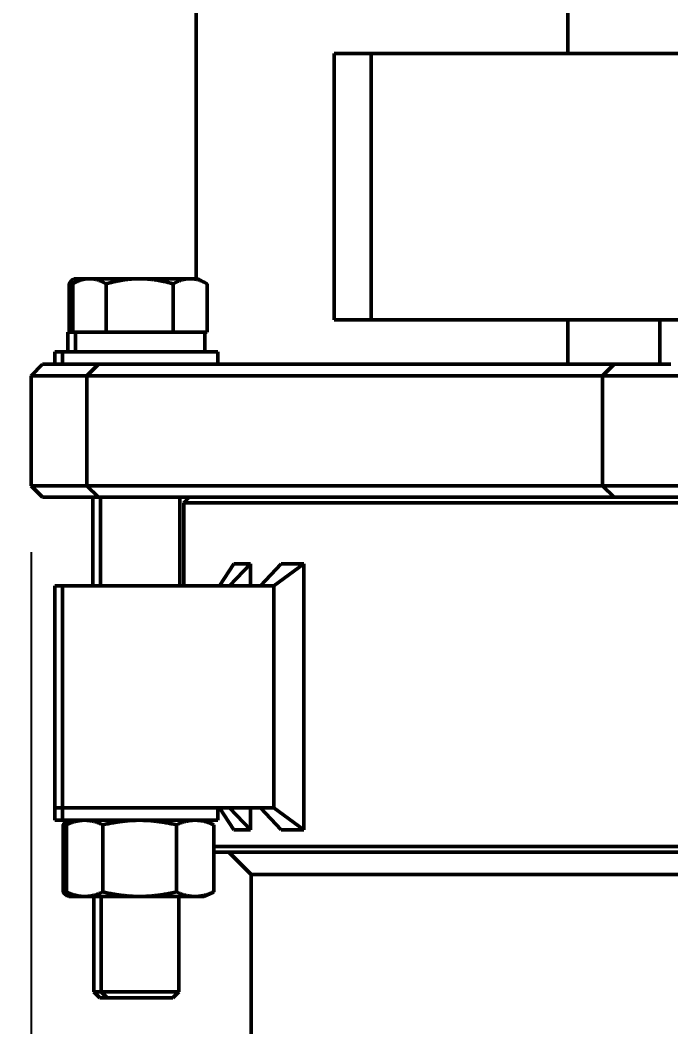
# Model space of a CAD drawing. Header units: inches. Extents: x 15 to 402, y 6 to 258.
# Drawn here: x 66.52 to 73.86, y 113.9 to 125.24 of the extents above; entities that cross this region are included whole.
import ezdxf

# ---------------------------------------------------------------- set-up
doc = ezdxf.new("R2010")
doc.units = ezdxf.units.IN
doc.header["$LTSCALE"] = 12
doc.header["$MEASUREMENT"] = 0
doc.layers.add('Dimension (ANSI)', color=7, linetype='Continuous', lineweight=25)
doc.layers.add('Visible (ANSI)', color=7, linetype='Continuous', lineweight=50)
doc.styles.add('MEMCOR Medium', font='arial.ttf')
doc.dimstyles.new('Default (ANSI)', dxfattribs={"dimscale": 12, "dimtxt": 0.15, "dimasz": 0.098425, "dimexe": 0.125, "dimexo": 0.0625, "dimgap": 0.031496, "dimtad": 0, "dimtih": 1, "dimtoh": 1, "dimdec": 4, "dimrnd": 1e-08, "dimzin": 3, "dimdsep": 46, "dimlunit": 5, "dimtxsty": 'MEMCOR Medium', "dimcen": 0.09, "dimdle": 0.393701, "dimclrd": 256, "dimclre": 256, "dimclrt": 256, "dimadec": 0, "dimazin": 1, "dimtfac": 0.8, "dimtofl": 0, "dimtmove": 0, "dimatfit": 3, "dimfxl": 1, "dimfrac": 1, "dimtolj": 1, "dimtzin": 4, "dimlwd": -1, "dimlwe": -1, "dimarcsym": 0})

# ---------------------------------------------------------------- blocks, each defined once
blk = doc.blocks.new('*D20')
at = {"layer": 'Defpoints', "color": 0, "transparency": 16777216}
for p in [(66.647, 119.996), (99.735, 119.996), (99.735, 111.593)]:
    blk.add_point(p, dxfattribs=at)
at = {"layer": 'Dimension (ANSI)', "transparency": 16777216}
for p, q in [((66.647, 119.246), (66.647, 110.093)), ((99.735, 119.246), (99.735, 110.093)), ((67.828, 111.593), (98.554, 111.593)), ((99.735, 111.593), (100.916, 111.593))]:
    blk.add_line(p, q, dxfattribs=at)
for points in [[(67.828, 111.79), (67.828, 111.396), (66.647, 111.593)], [(98.554, 111.79), (98.554, 111.396), (99.735, 111.593)]]:
    blk.add_solid(points, dxfattribs=at)
at = {"layer": 'Dimension (ANSI)', "transparency": 16777216, "char_height": 1.8, "attachment_point": 5, "style": 'MEMCOR Medium'}
for s, insert in [('\\A1; 33{\\H0.8x;\\S1#16;} in', (107.416, 113.445)), ('\\A1;[840.4 mm]', (107.416, 110.061))]:
    blk.add_mtext(s, dxfattribs=dict(at, insert=insert))
blk = doc.blocks.new('*D22')
at = {"layer": 'Defpoints', "color": 0, "transparency": 16777216}
for p in [(39.782, 121.366), (66.813, 121.366), (66.4, 32.833)]:
    blk.add_point(p, dxfattribs=at)
at = {"layer": 'Dimension (ANSI)', "transparency": 16777216}
for p, q in [((66.063, 121.366), (38.282, 121.366)), ((39.782, 120.185), (39.782, 98.949)), ((39.782, 34.014), (39.782, 92.159)), ((65.65, 32.833), (38.282, 32.833))]:
    blk.add_line(p, q, dxfattribs=at)
for points in [[(39.585, 120.185), (39.979, 120.185), (39.782, 121.366)], [(39.585, 34.014), (39.979, 34.014), (39.782, 32.833)]]:
    blk.add_solid(points, dxfattribs=at)
at = {"layer": 'Dimension (ANSI)', "transparency": 16777216, "char_height": 1.8, "attachment_point": 5, "style": 'MEMCOR Medium'}
for s, insert in [('\\A1; 88{\\H0.8x;\\S9#16;} in', (39.782, 97.418)), ('\\A1;[2248.7 mm]', (39.782, 94.022))]:
    blk.add_mtext(s, dxfattribs=dict(at, insert=insert))

msp = doc.modelspace()

# ---------------------------------------------------------------- linework, layer by layer
at = {"layer": 'Visible (ANSI)'}
for p, q in [((68.50807, 122.32939), (68.50807, 125.36576)), ((72.69772, 125.36576), (72.69772, 124.86576)), ((70.06369, 124.86576), (70.47986, 124.86576)), ((70.06369, 124.86576), (70.06369, 121.86576)), ((74.55879, 124.86576), (70.47986, 124.86576)), ((70.47986, 124.86576), (70.47986, 121.86576)), ((67.21971, 122.32939), (67.12148, 122.27268)), ((67.13438, 122.32939), (67.12335, 122.32303)), ((67.21971, 122.32939), (67.13438, 122.32939)), ((67.30514, 122.32939), (67.21971, 122.32939)), ((67.87076, 122.32939), (67.30514, 122.32939)), ((68.44133, 122.32939), (67.87076, 122.32939)), ((68.53171, 122.32939), (68.44133, 122.32939)), ((68.53171, 122.32939), (68.62993, 122.27268)), ((67.07664, 121.72539), (67.07664, 122.2708)), ((67.11825, 121.72539), (67.11825, 122.2708)), ((67.49203, 121.72539), (67.49203, 122.2708)), ((68.2495, 121.72539), (68.2495, 122.2708)), ((68.63317, 121.72539), (68.63317, 122.2708)), ((70.06369, 121.86576), (70.47986, 121.86576)), ((70.47986, 121.86576), (73.73433, 121.86576)), ((72.69772, 121.86576), (72.69772, 121.36576)), ((74.27058, 121.86576), (73.73433, 121.86576)), ((73.73433, 121.86576), (73.73433, 121.36576)), ((67.06088, 121.72539), (67.14621, 121.72539)), ((67.06088, 121.50639), (67.06088, 121.72539)), ((67.11825, 121.72539), (67.07664, 121.72539)), ((67.30514, 121.72539), (67.11825, 121.72539)), ((67.13438, 121.72539), (67.13438, 121.72539)), ((67.14621, 121.72539), (68.60521, 121.72539)), ((67.14621, 121.50639), (67.14621, 121.72539)), ((67.21971, 121.72539), (67.21971, 121.72539)), ((67.49203, 121.72539), (67.30514, 121.72539)), ((67.87076, 121.72539), (67.49203, 121.72539)), ((68.2495, 121.72539), (67.87076, 121.72539)), ((68.44133, 121.72539), (68.2495, 121.72539)), ((68.63317, 121.72539), (68.44133, 121.72539)), ((68.53171, 121.72539), (68.53171, 121.72539)), ((68.60521, 121.50639), (68.60521, 121.72539)), ((67.00071, 121.50639), (66.91538, 121.50639)), ((66.91538, 121.50639), (66.91538, 121.36576)), ((68.75071, 121.50639), (67.00071, 121.50639)), ((67.00071, 121.50639), (67.00071, 121.36576)), ((68.75071, 121.50639), (68.75071, 121.36576)), ((66.7772, 121.36576), (66.6472, 121.23576)), ((66.7772, 121.36576), (66.81255, 121.36576)), ((66.81255, 121.36576), (66.89971, 121.36576)), ((66.89971, 121.36576), (67.00071, 121.36576)), ((67.00071, 121.36576), (67.40724, 121.36576)), ((67.40724, 121.36576), (67.27724, 121.23576)), ((67.40724, 121.36576), (67.41645, 121.36576)), ((67.41645, 121.36576), (67.53407, 121.36576)), ((67.53407, 121.36576), (68.6288, 121.36576)), ((69.59473, 121.36576), (68.6288, 121.36576)), ((70.3581, 121.36576), (69.59473, 121.36576)), ((70.3581, 121.36576), (73.21945, 121.36576)), ((73.21945, 121.36576), (73.08945, 121.23576)), ((73.21945, 121.36576), (73.60786, 121.36576)), ((73.60786, 121.36576), (73.85903, 121.36576)), ((66.68783, 121.23576), (66.6472, 121.23576)), ((66.6472, 121.23576), (66.6472, 119.99576)), ((66.77567, 121.23576), (66.68783, 121.23576)), ((67.09972, 121.23576), (66.77567, 121.23576)), ((67.09972, 121.23576), (67.27724, 121.23576)), ((67.29642, 121.23576), (67.27724, 121.23576)), ((67.27724, 121.23576), (67.27724, 119.99576)), ((67.41496, 121.23576), (67.29642, 121.23576)), ((68.67326, 121.23576), (67.41496, 121.23576)), ((68.67326, 121.23576), (69.63919, 121.23576)), ((69.63919, 121.23576), (70.24504, 121.23576)), ((73.08945, 121.23576), (70.24504, 121.23576)), ((73.53589, 121.23576), (73.08945, 121.23576)), ((73.08945, 121.23576), (73.08945, 119.99576)), ((73.78902, 121.23576), (73.53589, 121.23576)), ((74.14016, 121.23576), (73.78902, 121.23576)), ((66.6472, 119.99576), (66.68783, 119.99576)), ((66.7772, 119.86576), (66.6472, 119.99576)), ((66.68783, 119.99576), (66.77567, 119.99576)), ((66.77567, 119.99576), (67.09972, 119.99576)), ((67.27724, 119.99576), (67.09972, 119.99576)), ((67.27724, 119.99576), (67.29642, 119.99576)), ((67.40724, 119.86576), (67.27724, 119.99576)), ((67.29642, 119.99576), (67.41496, 119.99576)), ((67.41496, 119.99576), (68.67326, 119.99576)), ((69.63919, 119.99576), (68.67326, 119.99576)), ((70.24504, 119.99576), (69.63919, 119.99576)), ((70.24504, 119.99576), (73.08945, 119.99576)), ((73.08945, 119.99576), (73.53589, 119.99576)), ((73.21945, 119.86576), (73.08945, 119.99576)), ((73.53589, 119.99576), (73.78902, 119.99576)), ((73.78902, 119.99576), (74.14016, 119.99576)), ((66.81255, 119.86576), (66.7772, 119.86576)), ((66.89971, 119.86576), (66.81255, 119.86576)), ((67.05526, 119.86576), (66.89971, 119.86576)), ((67.05526, 119.86576), (67.40724, 119.86576)), ((67.34288, 119.86576), (67.34288, 118.86576)), ((67.41645, 119.86576), (67.40724, 119.86576)), ((67.53407, 119.86576), (67.41645, 119.86576)), ((67.42821, 119.86576), (67.42821, 118.86576)), ((68.6288, 119.86576), (67.53407, 119.86576)), ((68.32321, 119.86576), (68.32321, 118.86576)), ((68.43019, 119.86576), (68.36769, 119.80326)), ((68.6288, 119.86576), (69.59473, 119.86576)), ((69.59473, 119.86576), (70.19334, 119.86576)), ((70.19334, 119.86576), (73.21945, 119.86576)), ((73.60786, 119.86576), (73.21945, 119.86576)), ((73.85903, 119.86576), (73.60786, 119.86576)), ((74.02758, 119.86576), (73.85903, 119.86576)), ((74.53291, 119.80326), (68.36769, 119.80326)), ((68.36769, 118.86576), (68.36769, 119.80326)), ((68.93315, 119.11538), (68.7694, 118.86576)), ((69.12095, 119.11538), (68.88421, 118.86576)), ((68.93315, 119.11538), (69.12095, 119.11538)), ((69.12095, 119.11538), (69.12095, 118.86576)), ((69.465, 119.11538), (69.23417, 118.86576)), ((69.72066, 119.11538), (69.38186, 118.86576)), ((69.465, 119.11538), (69.72066, 119.11538)), ((69.72066, 116.11615), (69.72066, 119.11538)), ((66.91538, 118.86576), (67.00071, 118.86576)), ((66.91538, 116.36576), (66.91538, 118.86576)), ((67.00071, 118.86576), (68.17497, 118.86576)), ((67.00071, 116.36576), (67.00071, 118.86576)), ((68.17497, 118.86576), (69.38186, 118.86576)), ((69.38186, 116.36576), (69.38186, 118.86576)), ((67.00071, 116.36576), (66.91538, 116.36576)), ((67.00071, 116.36576), (66.91538, 116.36576)), ((66.91538, 116.22514), (66.91538, 116.36576)), ((68.17497, 116.36576), (67.00071, 116.36576)), ((68.17497, 116.36576), (67.00071, 116.36576)), ((67.00071, 116.22514), (67.00071, 116.36576)), ((69.38186, 116.36576), (68.17497, 116.36576)), ((68.75071, 116.22514), (68.75071, 116.36576)), ((68.93315, 116.11615), (68.7694, 116.36576)), ((69.12095, 116.11615), (68.88421, 116.36576)), ((69.12095, 116.36576), (69.12095, 116.11615)), ((69.465, 116.11615), (69.23417, 116.36576)), ((69.72066, 116.11615), (69.38186, 116.36576)), ((66.91538, 116.22514), (67.00071, 116.22514)), ((67.00071, 116.22514), (68.75071, 116.22514)), ((67.15671, 116.22514), (67.04905, 116.17494)), ((67.07138, 116.22514), (67.05929, 116.2195)), ((68.59471, 116.22514), (68.70236, 116.17494)), ((67.0081, 115.41801), (67.0081, 116.17327)), ((67.0455, 115.41801), (67.0455, 116.17327)), ((67.45519, 115.41801), (67.45519, 116.17327)), ((68.28539, 115.41801), (68.28539, 116.17327)), ((68.70591, 115.41801), (68.70591, 116.17327)), ((69.12095, 116.11615), (68.93315, 116.11615)), ((69.72066, 116.11615), (69.465, 116.11615)), ((68.70591, 115.92826), (74.20241, 115.92826)), ((74.20241, 115.86576), (68.70591, 115.86576)), ((69.12696, 115.61576), (68.87696, 115.86576)), ((69.12696, 113.65408), (69.12696, 115.61576)), ((74.20241, 115.61576), (69.12696, 115.61576)), ((67.15671, 115.36614), (67.04905, 115.41634)), ((68.59471, 115.36614), (68.70236, 115.41634)), ((67.07138, 115.36614), (67.05929, 115.37177)), ((67.07138, 115.36614), (67.15671, 115.36614)), ((67.15671, 115.36614), (67.25034, 115.36614)), ((67.25034, 115.36614), (67.87029, 115.36614)), ((67.35288, 115.36614), (67.35288, 114.2915)), ((67.43821, 115.36614), (67.43821, 114.2915)), ((67.87029, 115.36614), (68.49565, 115.36614)), ((68.31321, 115.36614), (68.31321, 114.2915)), ((68.49565, 115.36614), (68.59471, 115.36614)), ((67.35288, 114.2915), (67.43821, 114.2915)), ((67.42104, 114.22539), (67.35288, 114.2915)), ((67.43821, 114.2915), (68.31321, 114.2915)), ((67.50637, 114.22539), (67.43821, 114.2915)), ((68.24505, 114.22539), (68.31321, 114.2915)), ((67.50637, 114.22539), (67.42104, 114.22539)), ((68.24505, 114.22539), (67.50637, 114.22539))]:
    msp.add_line(p, q, dxfattribs=at)
for points, weights in [([(67.07664, 122.2708), (67.10148, 122.3104), (67.12335, 122.32303)], [1, 1.02533990081, 1.01684430577]), ([(67.30514, 122.32939), (67.2184, 122.32939), (67.11825, 122.2708)], [1, 1.0379548493, 1]), ([(67.49203, 122.2708), (67.39188, 122.32939), (67.30514, 122.32939)], [1, 1.0379548493, 1]), ([(67.87076, 122.32939), (67.69499, 122.32939), (67.49203, 122.2708)], [1, 1.0379548493, 1]), ([(68.2495, 122.2708), (68.04653, 122.32939), (67.87076, 122.32939)], [1, 1.0379548493, 1]), ([(68.44133, 122.32939), (68.3523, 122.32939), (68.2495, 122.2708)], [1, 1.0379548493, 1]), ([(68.63317, 122.2708), (68.53036, 122.32939), (68.44133, 122.32939)], [1, 1.0379548493, 1]), ([(67.17284, 122.30233), (67.12654, 122.28972), (67.07664, 122.2708)], [1.01637594451, 1.01195108895, 1]), ([(68.62993, 122.27268), (68.63155, 122.27175), (68.63317, 122.2708)], [1.0011669514, 1.00059273226, 1]), ([(67.0081, 116.17327), (67.03532, 116.20833), (67.05929, 116.2195)], [1, 1.02533990081, 1.01684430577]), ([(67.09755, 116.19756), (67.05427, 116.18742), (67.0081, 116.17327)], [1.01479849446, 1.01007207048, 1]), ([(67.25034, 116.22514), (67.15528, 116.22514), (67.0455, 116.17327)], [1, 1.0379548493, 1]), ([(67.45519, 116.17327), (67.34541, 116.22514), (67.25034, 116.22514)], [1, 1.0379548493, 1]), ([(67.87029, 116.22514), (67.67764, 116.22514), (67.45519, 116.17327)], [1, 1.0379548493, 1]), ([(68.28539, 116.17327), (68.06294, 116.22514), (67.87029, 116.22514)], [1, 1.0379548493, 1]), ([(68.49565, 116.22514), (68.39807, 116.22514), (68.28539, 116.17327)], [1, 1.0379548493, 1]), ([(68.70591, 116.17327), (68.59324, 116.22514), (68.49565, 116.22514)], [1, 1.0379548493, 1]), ([(68.70236, 116.17494), (68.70414, 116.17411), (68.70591, 116.17327)], [1.0011669514, 1.00059273226, 1]), ([(67.05929, 115.37177), (67.03532, 115.38295), (67.0081, 115.41801)], [1.01684430577, 1.02533990081, 1]), ([(67.0081, 115.41801), (67.05427, 115.40386), (67.09755, 115.39372)], [1, 1.01007207048, 1.01479849446]), ([(67.0455, 115.41801), (67.15528, 115.36614), (67.25034, 115.36614)], [1, 1.0379548493, 1]), ([(67.25034, 115.36614), (67.34541, 115.36614), (67.45519, 115.41801)], [1, 1.0379548493, 1]), ([(67.45519, 115.41801), (67.67764, 115.36614), (67.87029, 115.36614)], [1, 1.0379548493, 1]), ([(67.87029, 115.36614), (68.06294, 115.36614), (68.28539, 115.41801)], [1, 1.0379548493, 1]), ([(68.28539, 115.41801), (68.39807, 115.36614), (68.49565, 115.36614)], [1, 1.0379548493, 1]), ([(68.49565, 115.36614), (68.59324, 115.36614), (68.70591, 115.41801)], [1, 1.0379548493, 1]), ([(68.70591, 115.41801), (68.70414, 115.41717), (68.70236, 115.41634)], [1, 1.00059273226, 1.0011669514])]:
    msp.add_rational_spline(points, weights, degree=2, dxfattribs=at)

# ---------------------------------------------------------------- dimensions: what is measured, and where the dimension line sits
at = {"layer": 'Dimension (ANSI)'}
for base, p1, p2, angle, text, override, picture, middle in [((39.7822, 121.36576), (66.40008, 32.83276), (66.81255, 121.36576), 90, ' <> in\\X[2248.7 mm]', {"dimgap": 0.031496, "dimdec": 4, "dimpost": '', "dimtol": 0, "dimlim": 0, "dimtp": 0, "dimtm": 0, "dimtdec": 2, "dimatfit": 1}, '*D22', (39.7822, 95.55389)), ((99.73529, 111.59269), (66.6472, 119.99576), (99.73529, 119.99576), 180, ' <> in\\X[840.4 mm]', {"dimgap": 0.031496, "dimtih": 0, "dimtoh": 0, "dimdec": 4, "dimpost": '', "dimtol": 0, "dimlim": 0, "dimtp": 0, "dimtm": 0, "dimtdec": 2, "dimatfit": 2}, '*D20', (107.41631, 111.59269))]:
    dim = msp.add_linear_dim(base=base, p1=p1, p2=p2, angle=angle, text=text, dimstyle='Default (ANSI)', override=override, dxfattribs=at)
    dim.commit()
    dim.dimension.update_dxf_attribs({"geometry": picture, "text_midpoint": middle, "dimtype": 160})

doc.saveas('drawing.dxf')
